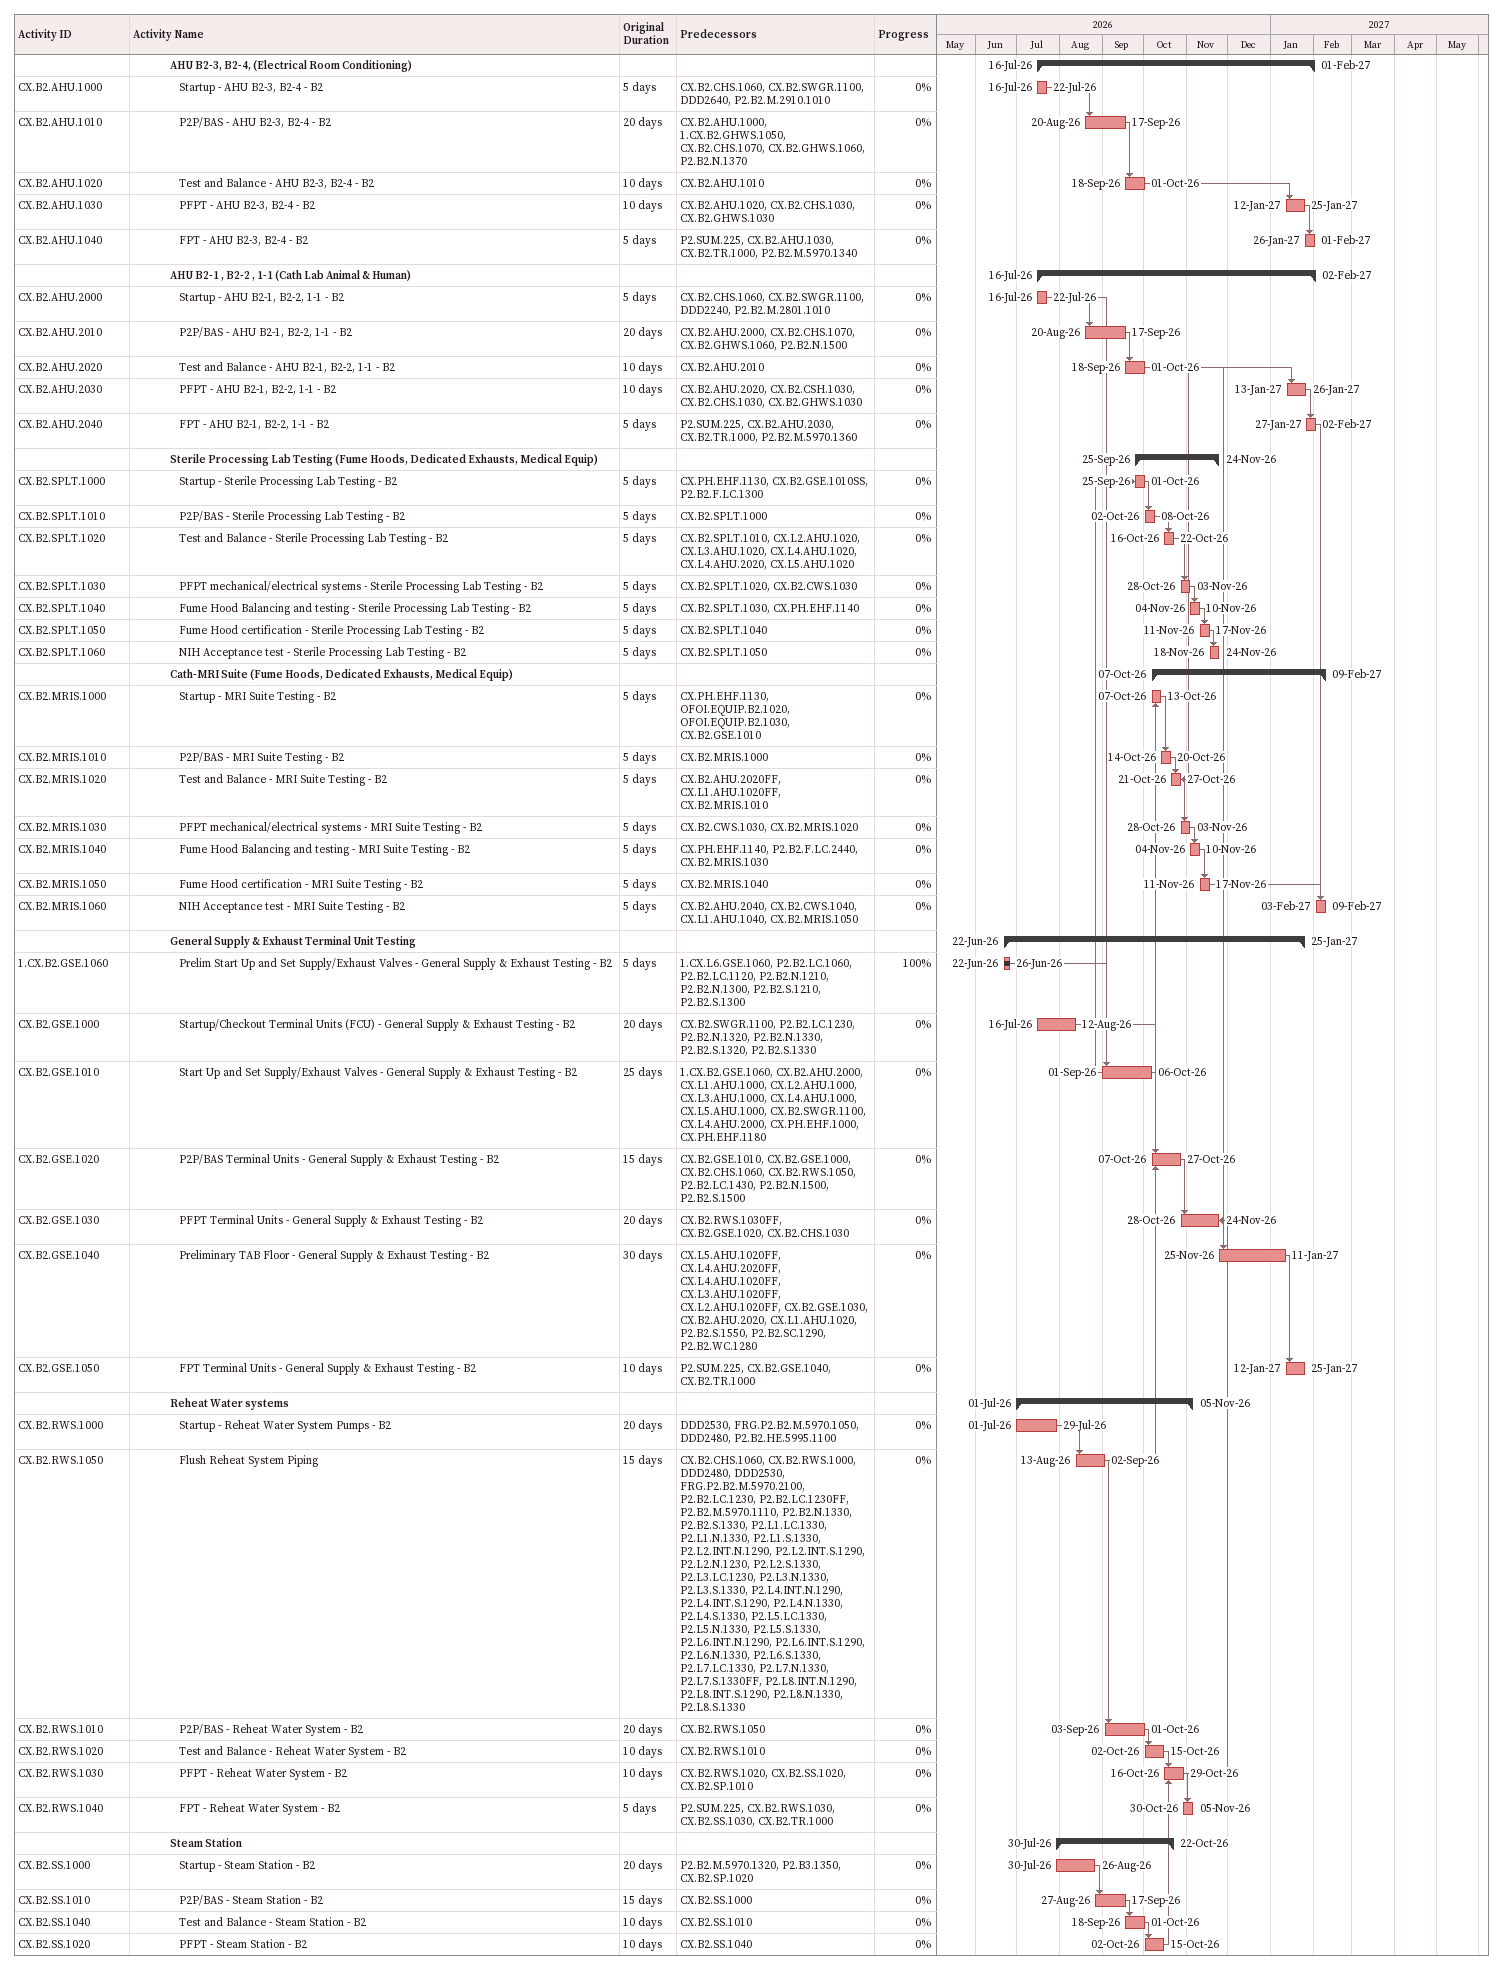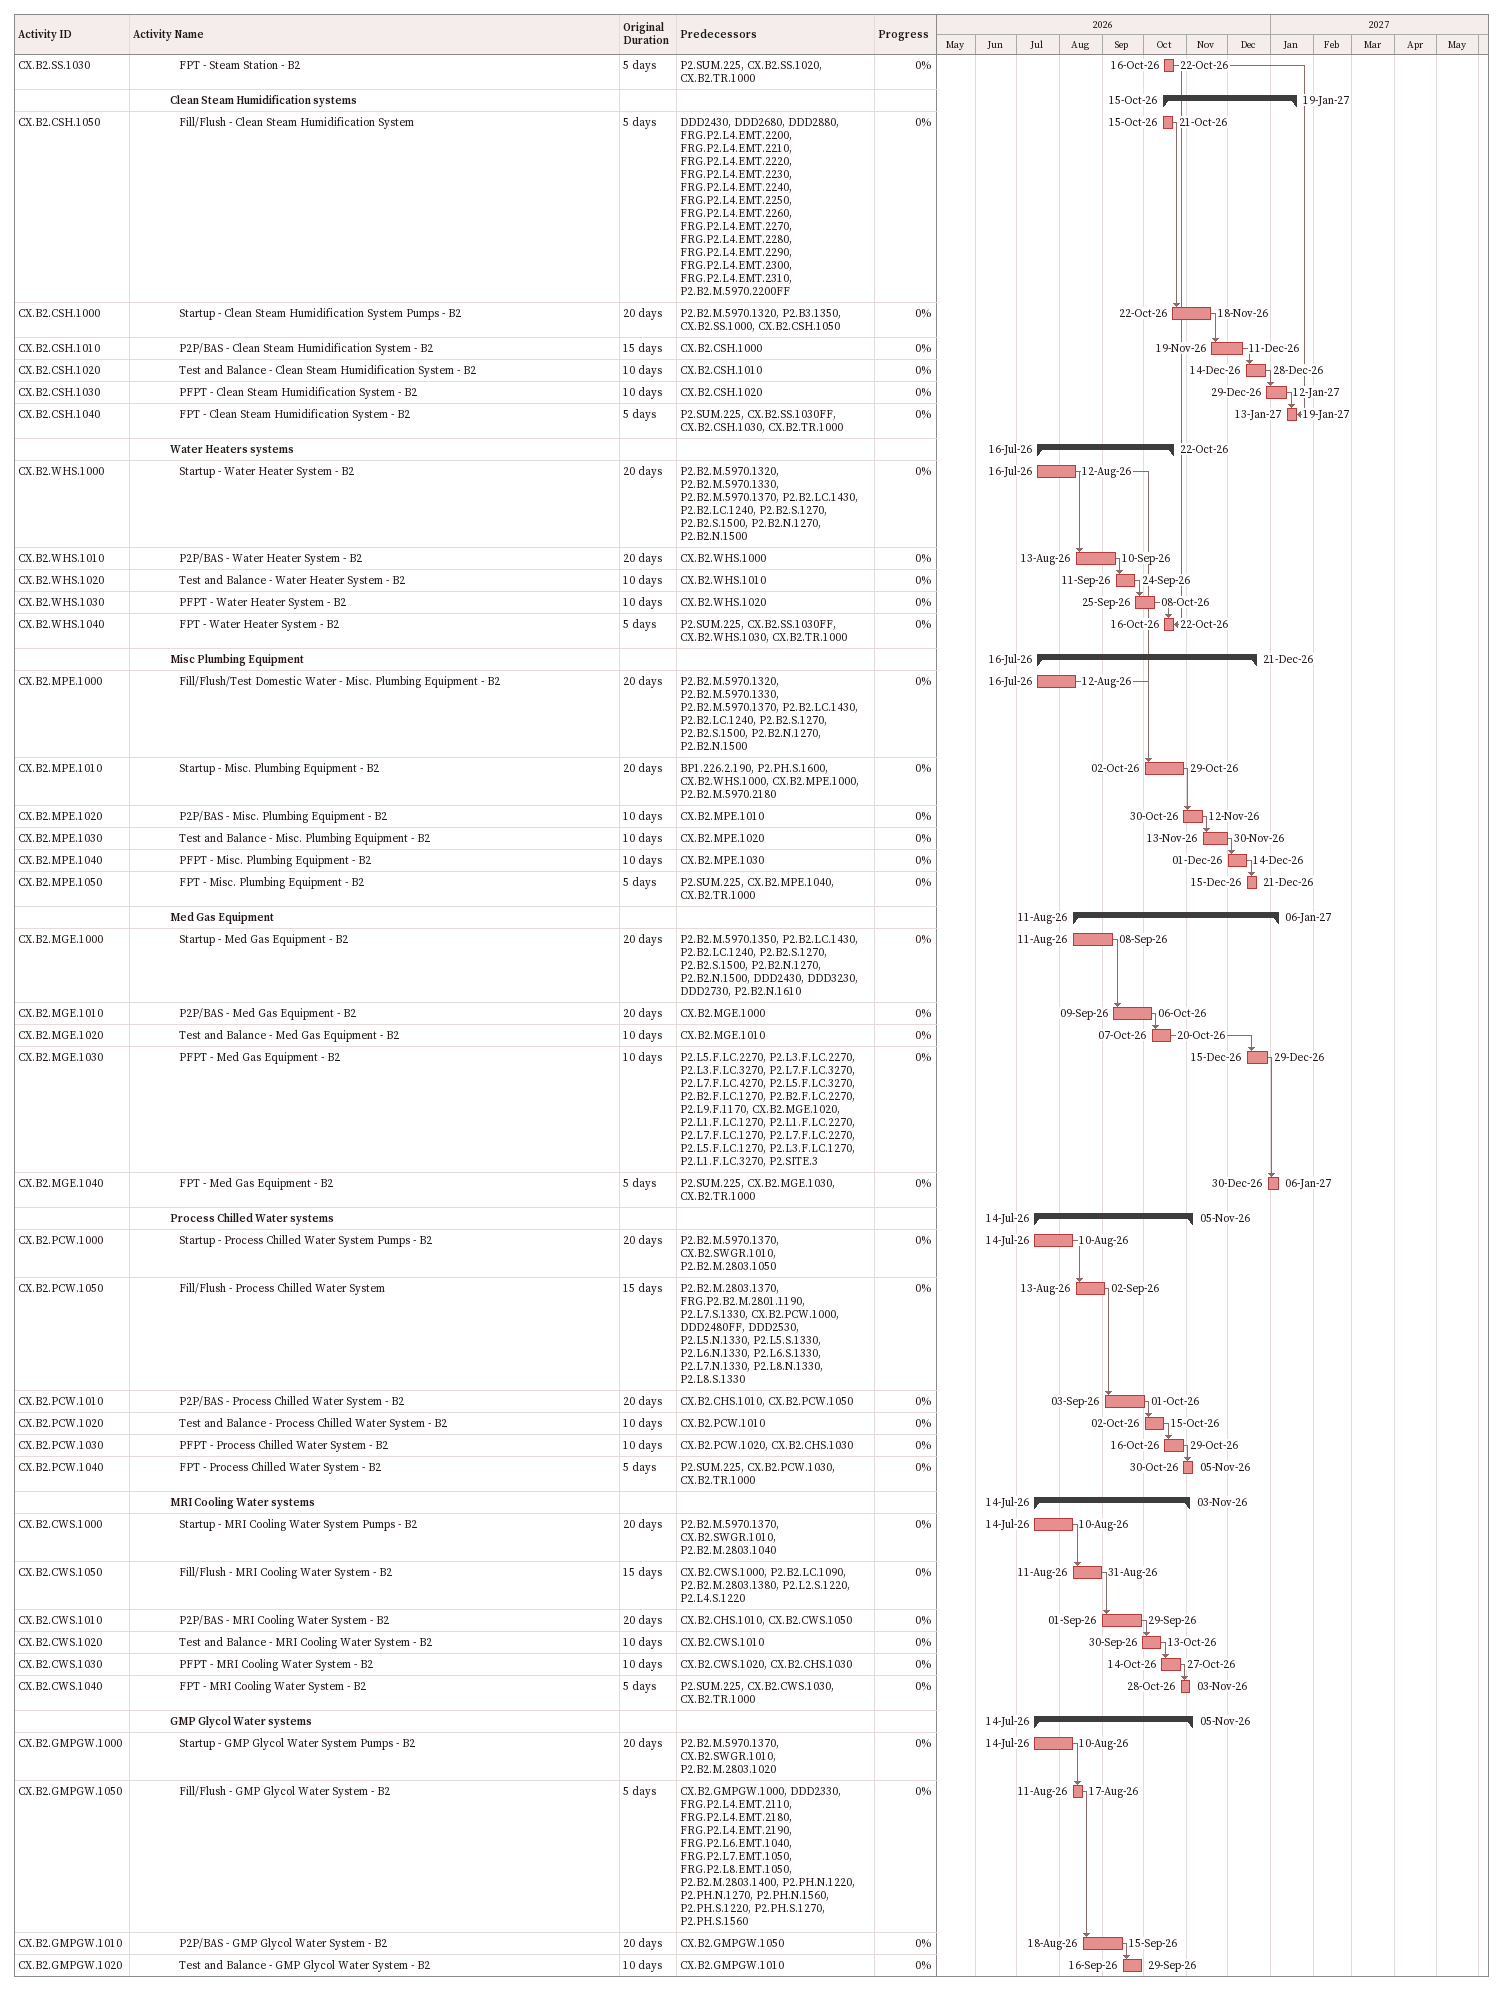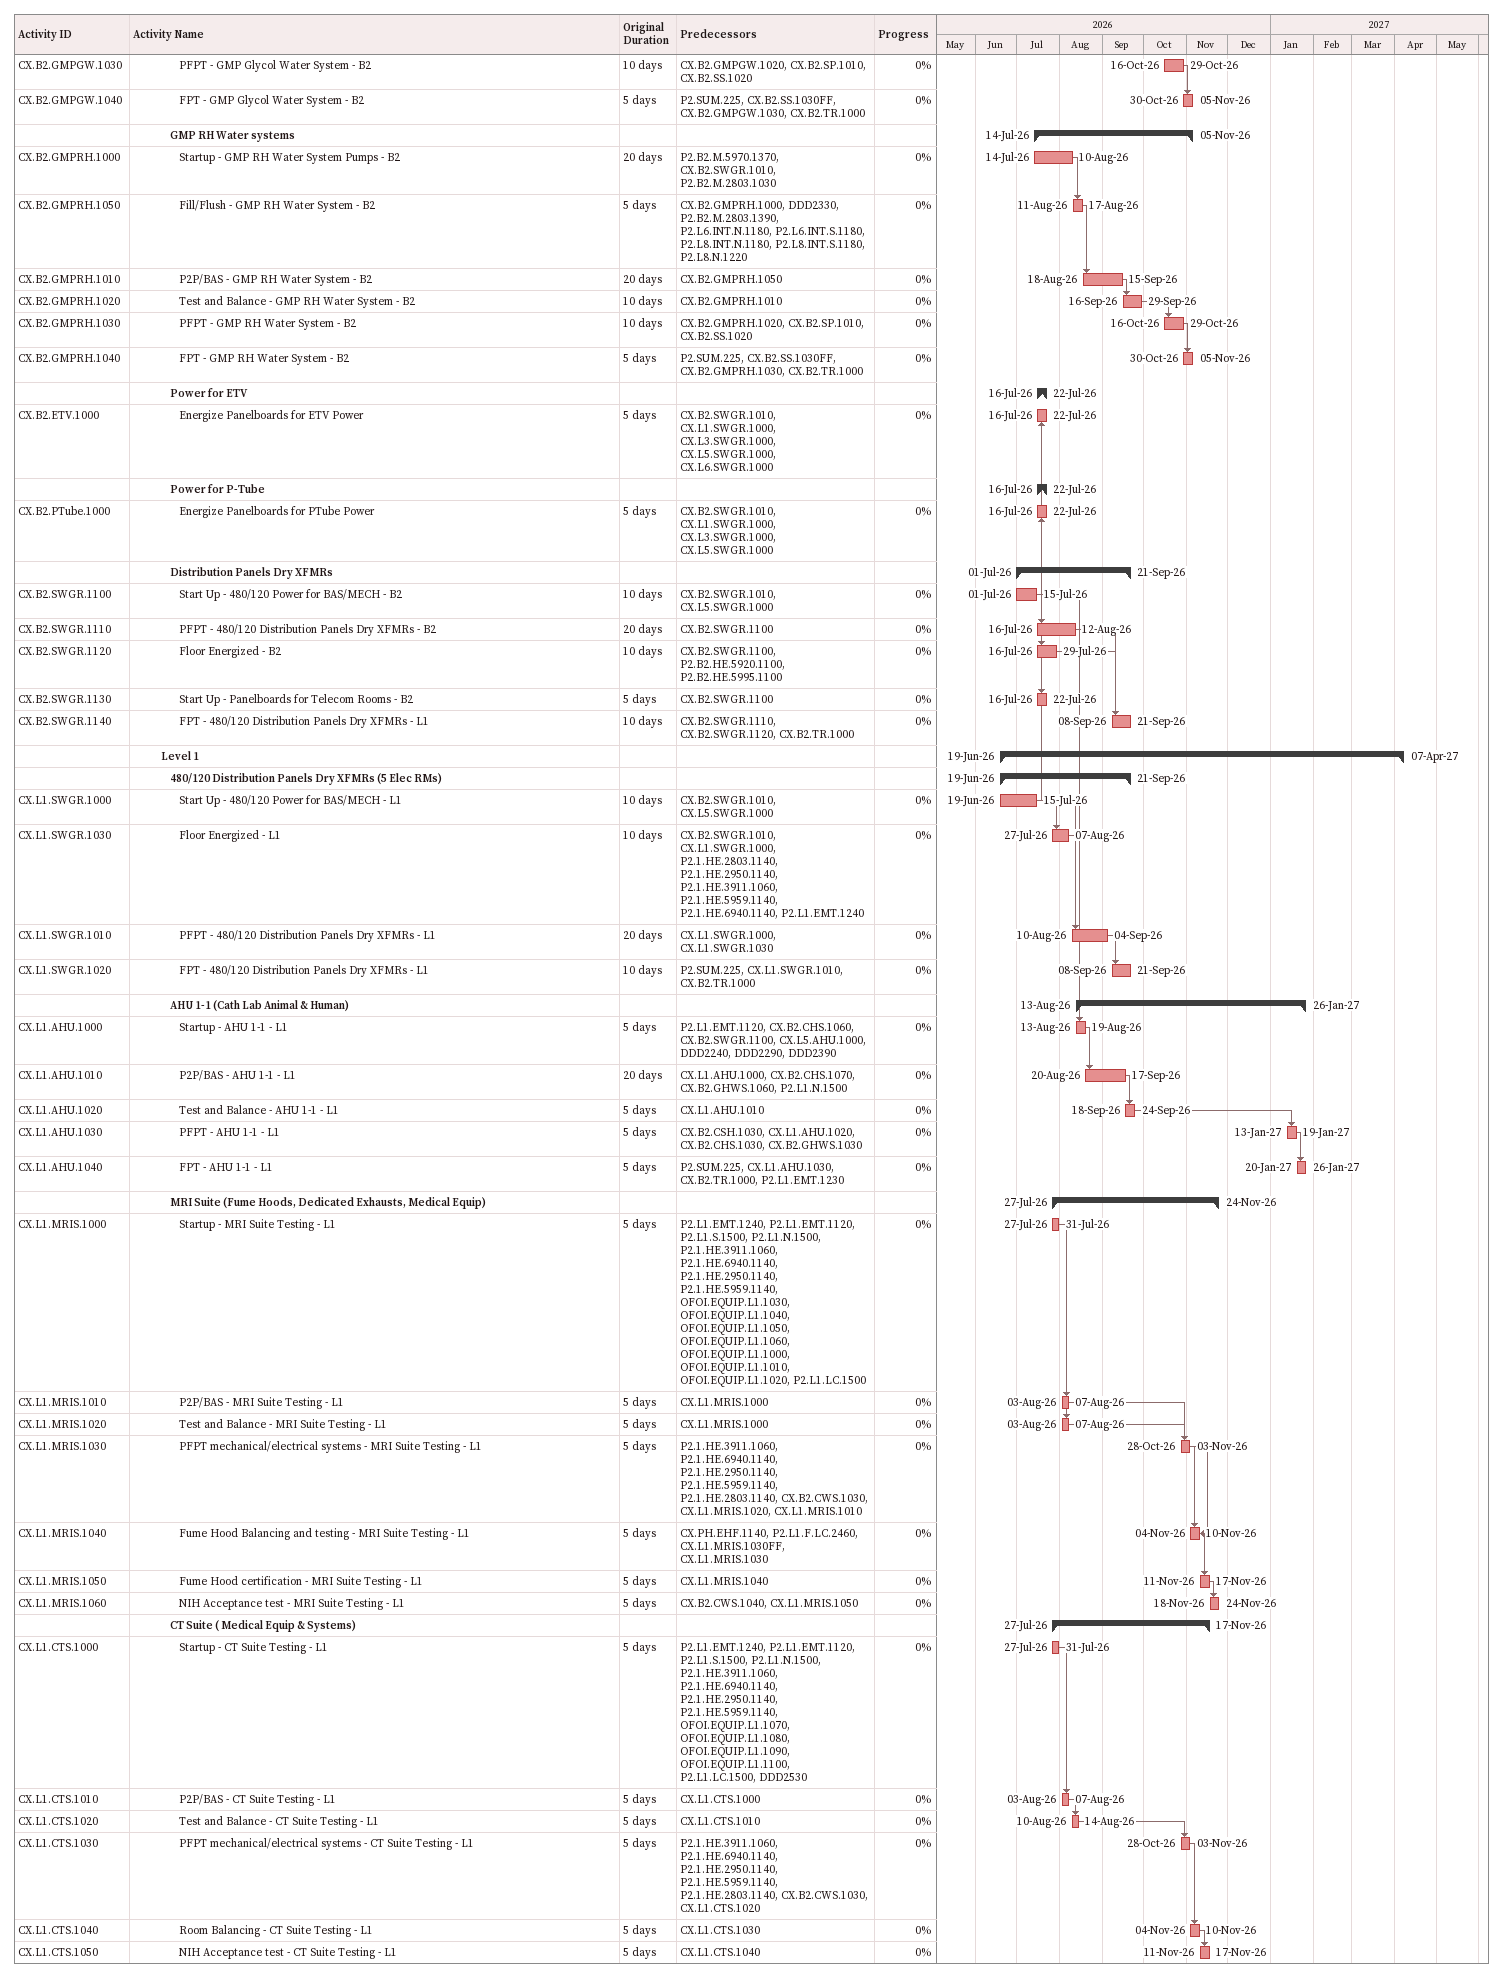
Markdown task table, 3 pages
| ID | Level | Task | Original duration | Start | Finish | Predecessors | % complete |
|---|---|---|---|---|---|---|---|
|  | 5 | **AHU B2-3, B2-4, (Electrical Room Conditioning)** |  | 2026-07-16 | 2027-02-01 |  |  |
| CX.B2.AHU.1000 | 6 | Startup - AHU B2-3, B2-4 - B2 | 5d | 2026-07-16 | 2026-07-22 | CX.B2.CHS.1060, CX.B2.SWGR.1100, DDD2640, P2.B2.M.2910.1010 | 0 |
| CX.B2.AHU.1010 | 6 | P2P/BAS - AHU B2-3, B2-4 - B2 | 20d | 2026-08-20 | 2026-09-17 | CX.B2.AHU.1000, 1.CX.B2.GHWS.1050, CX.B2.CHS.1070, CX.B2.GHWS.1060, P2.B2.N.1370 | 0 |
| CX.B2.AHU.1020 | 6 | Test and Balance - AHU B2-3, B2-4 - B2 | 10d | 2026-09-18 | 2026-10-01 | CX.B2.AHU.1010 | 0 |
| CX.B2.AHU.1030 | 6 | PFPT - AHU B2-3, B2-4 - B2 | 10d | 2027-01-12 | 2027-01-25 | CX.B2.AHU.1020, CX.B2.CHS.1030, CX.B2.GHWS.1030 | 0 |
| CX.B2.AHU.1040 | 6 | FPT - AHU B2-3, B2-4 - B2 | 5d | 2027-01-26 | 2027-02-01 | P2.SUM.225, CX.B2.AHU.1030, CX.B2.TR.1000, P2.B2.M.5970.1340 | 0 |
|  | 5 | **AHU B2-1 , B2-2 , 1-1 (Cath Lab Animal & Human)** |  | 2026-07-16 | 2027-02-02 |  |  |
| CX.B2.AHU.2000 | 6 | Startup - AHU B2-1, B2-2, 1-1 - B2 | 5d | 2026-07-16 | 2026-07-22 | CX.B2.CHS.1060, CX.B2.SWGR.1100, DDD2240, P2.B2.M.2801.1010 | 0 |
| CX.B2.AHU.2010 | 6 | P2P/BAS - AHU B2-1, B2-2, 1-1 - B2 | 20d | 2026-08-20 | 2026-09-17 | CX.B2.AHU.2000, CX.B2.CHS.1070, CX.B2.GHWS.1060, P2.B2.N.1500 | 0 |
| CX.B2.AHU.2020 | 6 | Test and Balance - AHU B2-1, B2-2, 1-1 - B2 | 10d | 2026-09-18 | 2026-10-01 | CX.B2.AHU.2010 | 0 |
| CX.B2.AHU.2030 | 6 | PFPT - AHU B2-1, B2-2, 1-1 - B2 | 10d | 2027-01-13 | 2027-01-26 | CX.B2.AHU.2020, CX.B2.CSH.1030, CX.B2.CHS.1030, CX.B2.GHWS.1030 | 0 |
| CX.B2.AHU.2040 | 6 | FPT - AHU B2-1, B2-2, 1-1 - B2 | 5d | 2027-01-27 | 2027-02-02 | P2.SUM.225, CX.B2.AHU.2030, CX.B2.TR.1000, P2.B2.M.5970.1360 | 0 |
|  | 5 | **Sterile Processing Lab Testing (Fume Hoods, Dedicated Exhausts, Medical Equip)** |  | 2026-09-25 | 2026-11-24 |  |  |
| CX.B2.SPLT.1000 | 6 | Startup - Sterile Processing Lab Testing - B2 | 5d | 2026-09-25 | 2026-10-01 | CX.PH.EHF.1130, CX.B2.GSE.1010SS, P2.B2.F.LC.1300 | 0 |
| CX.B2.SPLT.1010 | 6 | P2P/BAS - Sterile Processing Lab Testing - B2 | 5d | 2026-10-02 | 2026-10-08 | CX.B2.SPLT.1000 | 0 |
| CX.B2.SPLT.1020 | 6 | Test and Balance - Sterile Processing Lab Testing - B2 | 5d | 2026-10-16 | 2026-10-22 | CX.B2.SPLT.1010, CX.L2.AHU.1020, CX.L3.AHU.1020, CX.L4.AHU.1020, CX.L4.AHU.2020, CX.L5.AHU.1020 | 0 |
| CX.B2.SPLT.1030 | 6 | PFPT mechanical/electrical systems - Sterile Processing Lab Testing - B2 | 5d | 2026-10-28 | 2026-11-03 | CX.B2.SPLT.1020, CX.B2.CWS.1030 | 0 |
| CX.B2.SPLT.1040 | 6 | Fume Hood Balancing and testing - Sterile Processing Lab Testing - B2 | 5d | 2026-11-04 | 2026-11-10 | CX.B2.SPLT.1030, CX.PH.EHF.1140 | 0 |
| CX.B2.SPLT.1050 | 6 | Fume Hood certification - Sterile Processing Lab Testing - B2 | 5d | 2026-11-11 | 2026-11-17 | CX.B2.SPLT.1040 | 0 |
| CX.B2.SPLT.1060 | 6 | NIH Acceptance test - Sterile Processing Lab Testing - B2 | 5d | 2026-11-18 | 2026-11-24 | CX.B2.SPLT.1050 | 0 |
|  | 5 | **Cath-MRI Suite (Fume Hoods, Dedicated Exhausts, Medical Equip)** |  | 2026-10-07 | 2027-02-09 |  |  |
| CX.B2.MRIS.1000 | 6 | Startup - MRI Suite Testing - B2 | 5d | 2026-10-07 | 2026-10-13 | CX.PH.EHF.1130, OFOI.EQUIP.B2.1020, OFOI.EQUIP.B2.1030, CX.B2.GSE.1010 | 0 |
| CX.B2.MRIS.1010 | 6 | P2P/BAS - MRI Suite Testing - B2 | 5d | 2026-10-14 | 2026-10-20 | CX.B2.MRIS.1000 | 0 |
| CX.B2.MRIS.1020 | 6 | Test and Balance - MRI Suite Testing - B2 | 5d | 2026-10-21 | 2026-10-27 | CX.B2.AHU.2020FF, CX.L1.AHU.1020FF, CX.B2.MRIS.1010 | 0 |
| CX.B2.MRIS.1030 | 6 | PFPT mechanical/electrical systems - MRI Suite Testing - B2 | 5d | 2026-10-28 | 2026-11-03 | CX.B2.CWS.1030, CX.B2.MRIS.1020 | 0 |
| CX.B2.MRIS.1040 | 6 | Fume Hood Balancing and testing - MRI Suite Testing - B2 | 5d | 2026-11-04 | 2026-11-10 | CX.PH.EHF.1140, P2.B2.F.LC.2440, CX.B2.MRIS.1030 | 0 |
| CX.B2.MRIS.1050 | 6 | Fume Hood certification - MRI Suite Testing - B2 | 5d | 2026-11-11 | 2026-11-17 | CX.B2.MRIS.1040 | 0 |
| CX.B2.MRIS.1060 | 6 | NIH Acceptance test - MRI Suite Testing - B2 | 5d | 2027-02-03 | 2027-02-09 | CX.B2.AHU.2040, CX.B2.CWS.1040, CX.L1.AHU.1040, CX.B2.MRIS.1050 | 0 |
|  | 5 | **General Supply & Exhaust Terminal Unit Testing** |  | 2026-06-22 | 2027-01-25 |  |  |
| 1.CX.B2.GSE.1060 | 6 | Prelim Start Up and Set Supply/Exhaust Valves - General Supply & Exhaust Testing - B2 | 5d | 2026-06-22 | 2026-06-26 | 1.CX.L6.GSE.1060, P2.B2.LC.1060, P2.B2.LC.1120, P2.B2.N.1210, P2.B2.N.1300, P2.B2.S.1210, P2.B2.S.1300 | 100 |
| CX.B2.GSE.1000 | 6 | Startup/Checkout Terminal Units (FCU) - General Supply & Exhaust Testing - B2 | 20d | 2026-07-16 | 2026-08-12 | CX.B2.SWGR.1100, P2.B2.LC.1230, P2.B2.N.1320, P2.B2.N.1330, P2.B2.S.1320, P2.B2.S.1330 | 0 |
| CX.B2.GSE.1010 | 6 | Start Up and Set Supply/Exhaust Valves - General Supply & Exhaust Testing - B2 | 25d | 2026-09-01 | 2026-10-06 | 1.CX.B2.GSE.1060, CX.B2.AHU.2000, CX.L1.AHU.1000, CX.L2.AHU.1000, CX.L3.AHU.1000, CX.L4.AHU.1000, CX.L5.AHU.1000, CX.B2.SWGR.1100, CX.L4.AHU.2000, CX.PH.EHF.1000, CX.PH.EHF.1180 | 0 |
| CX.B2.GSE.1020 | 6 | P2P/BAS Terminal Units - General Supply & Exhaust Testing - B2 | 15d | 2026-10-07 | 2026-10-27 | CX.B2.GSE.1010, CX.B2.GSE.1000, CX.B2.CHS.1060, CX.B2.RWS.1050, P2.B2.LC.1430, P2.B2.N.1500, P2.B2.S.1500 | 0 |
| CX.B2.GSE.1030 | 6 | PFPT Terminal Units - General Supply & Exhaust Testing - B2 | 20d | 2026-10-28 | 2026-11-24 | CX.B2.RWS.1030FF, CX.B2.GSE.1020, CX.B2.CHS.1030 | 0 |
| CX.B2.GSE.1040 | 6 | Preliminary TAB Floor - General Supply & Exhaust Testing - B2 | 30d | 2026-11-25 | 2027-01-11 | CX.L5.AHU.1020FF, CX.L4.AHU.2020FF, CX.L4.AHU.1020FF, CX.L3.AHU.1020FF, CX.L2.AHU.1020FF, CX.B2.GSE.1030, CX.B2.AHU.2020, CX.L1.AHU.1020, P2.B2.S.1550, P2.B2.SC.1290, P2.B2.WC.1280 | 0 |
| CX.B2.GSE.1050 | 6 | FPT Terminal Units - General Supply & Exhaust Testing - B2 | 10d | 2027-01-12 | 2027-01-25 | P2.SUM.225, CX.B2.GSE.1040, CX.B2.TR.1000 | 0 |
|  | 5 | **Reheat Water systems** |  | 2026-07-01 | 2026-11-05 |  |  |
| CX.B2.RWS.1000 | 6 | Startup - Reheat Water System Pumps - B2 | 20d | 2026-07-01 | 2026-07-29 | DDD2530, FRG.P2.B2.M.5970.1050, DDD2480, P2.B2.HE.5995.1100 | 0 |
| CX.B2.RWS.1050 | 6 | Flush Reheat System Piping | 15d | 2026-08-13 | 2026-09-02 | CX.B2.CHS.1060, CX.B2.RWS.1000, DDD2480, DDD2530, FRG.P2.B2.M.5970.2100, P2.B2.LC.1230, P2.B2.LC.1230FF, P2.B2.M.5970.1110, P2.B2.N.1330, P2.B2.S.1330, P2.L1.LC.1330, P2.L1.N.1330, P2.L1.S.1330, P2.L2.INT.N.1290, P2.L2.INT.S.1290, P2.L2.N.1230, P2.L2.S.1330, P2.L3.LC.1230, P2.L3.N.1330, P2.L3.S.1330, P2.L4.INT.N.1290, P2.L4.INT.S.1290, P2.L4.N.1330, P2.L4.S.1330, P2.L5.LC.1330, P2.L5.N.1330, P2.L5.S.1330, P2.L6.INT.N.1290, P2.L6.INT.S.1290, P2.L6.N.1330, P2.L6.S.1330, P2.L7.LC.1330, P2.L7.N.1330, P2.L7.S.1330FF, P2.L8.INT.N.1290, P2.L8.INT.S.1290, P2.L8.N.1330, P2.L8.S.1330 | 0 |
| CX.B2.RWS.1010 | 6 | P2P/BAS - Reheat Water System - B2 | 20d | 2026-09-03 | 2026-10-01 | CX.B2.RWS.1050 | 0 |
| CX.B2.RWS.1020 | 6 | Test and Balance - Reheat Water System - B2 | 10d | 2026-10-02 | 2026-10-15 | CX.B2.RWS.1010 | 0 |
| CX.B2.RWS.1030 | 6 | PFPT - Reheat Water System - B2 | 10d | 2026-10-16 | 2026-10-29 | CX.B2.RWS.1020, CX.B2.SS.1020, CX.B2.SP.1010 | 0 |
| CX.B2.RWS.1040 | 6 | FPT - Reheat Water System - B2 | 5d | 2026-10-30 | 2026-11-05 | P2.SUM.225, CX.B2.RWS.1030, CX.B2.SS.1030, CX.B2.TR.1000 | 0 |
|  | 5 | **Steam Station** |  | 2026-07-30 | 2026-10-22 |  |  |
| CX.B2.SS.1000 | 6 | Startup - Steam Station - B2 | 20d | 2026-07-30 | 2026-08-26 | P2.B2.M.5970.1320, P2.B3.1350, CX.B2.SP.1020 | 0 |
| CX.B2.SS.1010 | 6 | P2P/BAS - Steam Station - B2 | 15d | 2026-08-27 | 2026-09-17 | CX.B2.SS.1000 | 0 |
| CX.B2.SS.1040 | 6 | Test and Balance - Steam Station - B2 | 10d | 2026-09-18 | 2026-10-01 | CX.B2.SS.1010 | 0 |
| CX.B2.SS.1020 | 6 | PFPT - Steam Station - B2 | 10d | 2026-10-02 | 2026-10-15 | CX.B2.SS.1040 | 0 |
| CX.B2.SS.1030 | 6 | FPT - Steam Station - B2 | 5d | 2026-10-16 | 2026-10-22 | P2.SUM.225, CX.B2.SS.1020, CX.B2.TR.1000 | 0 |
|  | 5 | **Clean Steam Humidification systems** |  | 2026-10-15 | 2027-01-19 |  |  |
| CX.B2.CSH.1050 | 6 | Fill/Flush - Clean Steam Humidification System | 5d | 2026-10-15 | 2026-10-21 | DDD2430, DDD2680, DDD2880, FRG.P2.L4.EMT.2200, FRG.P2.L4.EMT.2210, FRG.P2.L4.EMT.2220, FRG.P2.L4.EMT.2230, FRG.P2.L4.EMT.2240, FRG.P2.L4.EMT.2250, FRG.P2.L4.EMT.2260, FRG.P2.L4.EMT.2270, FRG.P2.L4.EMT.2280, FRG.P2.L4.EMT.2290, FRG.P2.L4.EMT.2300, FRG.P2.L4.EMT.2310, P2.B2.M.5970.2200FF | 0 |
| CX.B2.CSH.1000 | 6 | Startup - Clean Steam Humidification System Pumps - B2 | 20d | 2026-10-22 | 2026-11-18 | P2.B2.M.5970.1320, P2.B3.1350, CX.B2.SS.1000, CX.B2.CSH.1050 | 0 |
| CX.B2.CSH.1010 | 6 | P2P/BAS - Clean Steam Humidification System - B2 | 15d | 2026-11-19 | 2026-12-11 | CX.B2.CSH.1000 | 0 |
| CX.B2.CSH.1020 | 6 | Test and Balance - Clean Steam Humidification System - B2 | 10d | 2026-12-14 | 2026-12-28 | CX.B2.CSH.1010 | 0 |
| CX.B2.CSH.1030 | 6 | PFPT - Clean Steam Humidification System - B2 | 10d | 2026-12-29 | 2027-01-12 | CX.B2.CSH.1020 | 0 |
| CX.B2.CSH.1040 | 6 | FPT - Clean Steam Humidification System - B2 | 5d | 2027-01-13 | 2027-01-19 | P2.SUM.225, CX.B2.SS.1030FF, CX.B2.CSH.1030, CX.B2.TR.1000 | 0 |
|  | 5 | **Water Heaters systems** |  | 2026-07-16 | 2026-10-22 |  |  |
| CX.B2.WHS.1000 | 6 | Startup - Water Heater System - B2 | 20d | 2026-07-16 | 2026-08-12 | P2.B2.M.5970.1320, P2.B2.M.5970.1330, P2.B2.M.5970.1370, P2.B2.LC.1430, P2.B2.LC.1240, P2.B2.S.1270, P2.B2.S.1500, P2.B2.N.1270, P2.B2.N.1500 | 0 |
| CX.B2.WHS.1010 | 6 | P2P/BAS - Water Heater System - B2 | 20d | 2026-08-13 | 2026-09-10 | CX.B2.WHS.1000 | 0 |
| CX.B2.WHS.1020 | 6 | Test and Balance - Water Heater System - B2 | 10d | 2026-09-11 | 2026-09-24 | CX.B2.WHS.1010 | 0 |
| CX.B2.WHS.1030 | 6 | PFPT - Water Heater System - B2 | 10d | 2026-09-25 | 2026-10-08 | CX.B2.WHS.1020 | 0 |
| CX.B2.WHS.1040 | 6 | FPT - Water Heater System - B2 | 5d | 2026-10-16 | 2026-10-22 | P2.SUM.225, CX.B2.SS.1030FF, CX.B2.WHS.1030, CX.B2.TR.1000 | 0 |
|  | 5 | **Misc Plumbing Equipment** |  | 2026-07-16 | 2026-12-21 |  |  |
| CX.B2.MPE.1000 | 6 | Fill/Flush/Test Domestic Water - Misc. Plumbing Equipment - B2 | 20d | 2026-07-16 | 2026-08-12 | P2.B2.M.5970.1320, P2.B2.M.5970.1330, P2.B2.M.5970.1370, P2.B2.LC.1430, P2.B2.LC.1240, P2.B2.S.1270, P2.B2.S.1500, P2.B2.N.1270, P2.B2.N.1500 | 0 |
| CX.B2.MPE.1010 | 6 | Startup - Misc. Plumbing Equipment - B2 | 20d | 2026-10-02 | 2026-10-29 | BP1.226.2.190, P2.PH.S.1600, CX.B2.WHS.1000, CX.B2.MPE.1000, P2.B2.M.5970.2180 | 0 |
| CX.B2.MPE.1020 | 6 | P2P/BAS - Misc. Plumbing Equipment - B2 | 10d | 2026-10-30 | 2026-11-12 | CX.B2.MPE.1010 | 0 |
| CX.B2.MPE.1030 | 6 | Test and Balance - Misc. Plumbing Equipment - B2 | 10d | 2026-11-13 | 2026-11-30 | CX.B2.MPE.1020 | 0 |
| CX.B2.MPE.1040 | 6 | PFPT - Misc. Plumbing Equipment - B2 | 10d | 2026-12-01 | 2026-12-14 | CX.B2.MPE.1030 | 0 |
| CX.B2.MPE.1050 | 6 | FPT - Misc. Plumbing Equipment - B2 | 5d | 2026-12-15 | 2026-12-21 | P2.SUM.225, CX.B2.MPE.1040, CX.B2.TR.1000 | 0 |
|  | 5 | **Med Gas Equipment** |  | 2026-08-11 | 2027-01-06 |  |  |
| CX.B2.MGE.1000 | 6 | Startup - Med Gas Equipment - B2 | 20d | 2026-08-11 | 2026-09-08 | P2.B2.M.5970.1350, P2.B2.LC.1430, P2.B2.LC.1240, P2.B2.S.1270, P2.B2.S.1500, P2.B2.N.1270, P2.B2.N.1500, DDD2430, DDD3230, DDD2730, P2.B2.N.1610 | 0 |
| CX.B2.MGE.1010 | 6 | P2P/BAS - Med Gas Equipment - B2 | 20d | 2026-09-09 | 2026-10-06 | CX.B2.MGE.1000 | 0 |
| CX.B2.MGE.1020 | 6 | Test and Balance - Med Gas Equipment - B2 | 10d | 2026-10-07 | 2026-10-20 | CX.B2.MGE.1010 | 0 |
| CX.B2.MGE.1030 | 6 | PFPT - Med Gas Equipment - B2 | 10d | 2026-12-15 | 2026-12-29 | P2.L5.F.LC.2270, P2.L3.F.LC.2270, P2.L3.F.LC.3270, P2.L7.F.LC.3270, P2.L7.F.LC.4270, P2.L5.F.LC.3270, P2.B2.F.LC.1270, P2.B2.F.LC.2270, P2.L9.F.1170, CX.B2.MGE.1020, P2.L1.F.LC.1270, P2.L1.F.LC.2270, P2.L7.F.LC.1270, P2.L7.F.LC.2270, P2.L5.F.LC.1270, P2.L3.F.LC.1270, P2.L1.F.LC.3270, P2.SITE.3 | 0 |
| CX.B2.MGE.1040 | 6 | FPT - Med Gas Equipment - B2 | 5d | 2026-12-30 | 2027-01-06 | P2.SUM.225, CX.B2.MGE.1030, CX.B2.TR.1000 | 0 |
|  | 5 | **Process Chilled Water systems** |  | 2026-07-14 | 2026-11-05 |  |  |
| CX.B2.PCW.1000 | 6 | Startup - Process Chilled Water System Pumps - B2 | 20d | 2026-07-14 | 2026-08-10 | P2.B2.M.5970.1370, CX.B2.SWGR.1010, P2.B2.M.2803.1050 | 0 |
| CX.B2.PCW.1050 | 6 | Fill/Flush - Process Chilled Water System | 15d | 2026-08-13 | 2026-09-02 | P2.B2.M.2803.1370, FRG.P2.B2.M.2801.1190, P2.L7.S.1330, CX.B2.PCW.1000, DDD2480FF, DDD2530, P2.L5.N.1330, P2.L5.S.1330, P2.L6.N.1330, P2.L6.S.1330, P2.L7.N.1330, P2.L8.N.1330, P2.L8.S.1330 | 0 |
| CX.B2.PCW.1010 | 6 | P2P/BAS - Process Chilled Water System - B2 | 20d | 2026-09-03 | 2026-10-01 | CX.B2.CHS.1010, CX.B2.PCW.1050 | 0 |
| CX.B2.PCW.1020 | 6 | Test and Balance - Process Chilled Water System - B2 | 10d | 2026-10-02 | 2026-10-15 | CX.B2.PCW.1010 | 0 |
| CX.B2.PCW.1030 | 6 | PFPT - Process Chilled Water System - B2 | 10d | 2026-10-16 | 2026-10-29 | CX.B2.PCW.1020, CX.B2.CHS.1030 | 0 |
| CX.B2.PCW.1040 | 6 | FPT - Process Chilled Water System - B2 | 5d | 2026-10-30 | 2026-11-05 | P2.SUM.225, CX.B2.PCW.1030, CX.B2.TR.1000 | 0 |
|  | 5 | **MRI Cooling Water systems** |  | 2026-07-14 | 2026-11-03 |  |  |
| CX.B2.CWS.1000 | 6 | Startup - MRI Cooling Water System Pumps - B2 | 20d | 2026-07-14 | 2026-08-10 | P2.B2.M.5970.1370, CX.B2.SWGR.1010, P2.B2.M.2803.1040 | 0 |
| CX.B2.CWS.1050 | 6 | Fill/Flush - MRI Cooling Water System - B2 | 15d | 2026-08-11 | 2026-08-31 | CX.B2.CWS.1000, P2.B2.LC.1090, P2.B2.M.2803.1380, P2.L2.S.1220, P2.L4.S.1220 | 0 |
| CX.B2.CWS.1010 | 6 | P2P/BAS - MRI Cooling Water System - B2 | 20d | 2026-09-01 | 2026-09-29 | CX.B2.CHS.1010, CX.B2.CWS.1050 | 0 |
| CX.B2.CWS.1020 | 6 | Test and Balance - MRI Cooling Water System - B2 | 10d | 2026-09-30 | 2026-10-13 | CX.B2.CWS.1010 | 0 |
| CX.B2.CWS.1030 | 6 | PFPT - MRI Cooling Water System - B2 | 10d | 2026-10-14 | 2026-10-27 | CX.B2.CWS.1020, CX.B2.CHS.1030 | 0 |
| CX.B2.CWS.1040 | 6 | FPT - MRI Cooling Water System - B2 | 5d | 2026-10-28 | 2026-11-03 | P2.SUM.225, CX.B2.CWS.1030, CX.B2.TR.1000 | 0 |
|  | 5 | **GMP Glycol Water systems** |  | 2026-07-14 | 2026-11-05 |  |  |
| CX.B2.GMPGW.1000 | 6 | Startup - GMP Glycol Water System Pumps - B2 | 20d | 2026-07-14 | 2026-08-10 | P2.B2.M.5970.1370, CX.B2.SWGR.1010, P2.B2.M.2803.1020 | 0 |
| CX.B2.GMPGW.1050 | 6 | Fill/Flush - GMP Glycol Water System - B2 | 5d | 2026-08-11 | 2026-08-17 | CX.B2.GMPGW.1000, DDD2330, FRG.P2.L4.EMT.2110, FRG.P2.L4.EMT.2180, FRG.P2.L4.EMT.2190, FRG.P2.L6.EMT.1040, FRG.P2.L7.EMT.1050, FRG.P2.L8.EMT.1050, P2.B2.M.2803.1400, P2.PH.N.1220, P2.PH.N.1270, P2.PH.N.1560, P2.PH.S.1220, P2.PH.S.1270, P2.PH.S.1560 | 0 |
| CX.B2.GMPGW.1010 | 6 | P2P/BAS - GMP Glycol Water System - B2 | 20d | 2026-08-18 | 2026-09-15 | CX.B2.GMPGW.1050 | 0 |
| CX.B2.GMPGW.1020 | 6 | Test and Balance - GMP Glycol Water System - B2 | 10d | 2026-09-16 | 2026-09-29 | CX.B2.GMPGW.1010 | 0 |
| CX.B2.GMPGW.1030 | 6 | PFPT - GMP Glycol Water System - B2 | 10d | 2026-10-16 | 2026-10-29 | CX.B2.GMPGW.1020, CX.B2.SP.1010, CX.B2.SS.1020 | 0 |
| CX.B2.GMPGW.1040 | 6 | FPT - GMP Glycol Water System - B2 | 5d | 2026-10-30 | 2026-11-05 | P2.SUM.225, CX.B2.SS.1030FF, CX.B2.GMPGW.1030, CX.B2.TR.1000 | 0 |
|  | 5 | **GMP RH Water systems** |  | 2026-07-14 | 2026-11-05 |  |  |
| CX.B2.GMPRH.1000 | 6 | Startup - GMP RH Water System Pumps - B2 | 20d | 2026-07-14 | 2026-08-10 | P2.B2.M.5970.1370, CX.B2.SWGR.1010, P2.B2.M.2803.1030 | 0 |
| CX.B2.GMPRH.1050 | 6 | Fill/Flush - GMP RH Water System - B2 | 5d | 2026-08-11 | 2026-08-17 | CX.B2.GMPRH.1000, DDD2330, P2.B2.M.2803.1390, P2.L6.INT.N.1180, P2.L6.INT.S.1180, P2.L8.INT.N.1180, P2.L8.INT.S.1180, P2.L8.N.1220 | 0 |
| CX.B2.GMPRH.1010 | 6 | P2P/BAS - GMP RH Water System - B2 | 20d | 2026-08-18 | 2026-09-15 | CX.B2.GMPRH.1050 | 0 |
| CX.B2.GMPRH.1020 | 6 | Test and Balance - GMP RH Water System - B2 | 10d | 2026-09-16 | 2026-09-29 | CX.B2.GMPRH.1010 | 0 |
| CX.B2.GMPRH.1030 | 6 | PFPT - GMP RH Water System - B2 | 10d | 2026-10-16 | 2026-10-29 | CX.B2.GMPRH.1020, CX.B2.SP.1010, CX.B2.SS.1020 | 0 |
| CX.B2.GMPRH.1040 | 6 | FPT - GMP RH Water System - B2 | 5d | 2026-10-30 | 2026-11-05 | P2.SUM.225, CX.B2.SS.1030FF, CX.B2.GMPRH.1030, CX.B2.TR.1000 | 0 |
|  | 5 | **Power for ETV** |  | 2026-07-16 | 2026-07-22 |  |  |
| CX.B2.ETV.1000 | 6 | Energize Panelboards for ETV Power | 5d | 2026-07-16 | 2026-07-22 | CX.B2.SWGR.1010, CX.L1.SWGR.1000, CX.L3.SWGR.1000, CX.L5.SWGR.1000, CX.L6.SWGR.1000 | 0 |
|  | 5 | **Power for P-Tube** |  | 2026-07-16 | 2026-07-22 |  |  |
| CX.B2.PTube.1000 | 6 | Energize Panelboards for PTube Power | 5d | 2026-07-16 | 2026-07-22 | CX.B2.SWGR.1010, CX.L1.SWGR.1000, CX.L3.SWGR.1000, CX.L5.SWGR.1000 | 0 |
|  | 5 | **Distribution Panels Dry XFMRs** |  | 2026-07-01 | 2026-09-21 |  |  |
| CX.B2.SWGR.1100 | 6 | Start Up - 480/120 Power for BAS/MECH - B2 | 10d | 2026-07-01 | 2026-07-15 | CX.B2.SWGR.1010, CX.L5.SWGR.1000 | 0 |
| CX.B2.SWGR.1110 | 6 | PFPT - 480/120 Distribution Panels Dry XFMRs - B2 | 20d | 2026-07-16 | 2026-08-12 | CX.B2.SWGR.1100 | 0 |
| CX.B2.SWGR.1120 | 6 | Floor Energized - B2 | 10d | 2026-07-16 | 2026-07-29 | CX.B2.SWGR.1100, P2.B2.HE.5920.1100, P2.B2.HE.5995.1100 | 0 |
| CX.B2.SWGR.1130 | 6 | Start Up - Panelboards for Telecom Rooms - B2 | 5d | 2026-07-16 | 2026-07-22 | CX.B2.SWGR.1100 | 0 |
| CX.B2.SWGR.1140 | 6 | FPT - 480/120 Distribution Panels Dry XFMRs - L1 | 10d | 2026-09-08 | 2026-09-21 | CX.B2.SWGR.1110, CX.B2.SWGR.1120, CX.B2.TR.1000 | 0 |
|  | 4 | **Level 1** |  | 2026-06-19 | 2027-04-07 |  |  |
|  | 5 | **480/120 Distribution Panels Dry XFMRs (5 Elec RMs)** |  | 2026-06-19 | 2026-09-21 |  |  |
| CX.L1.SWGR.1000 | 6 | Start Up - 480/120 Power for BAS/MECH - L1 | 10d | 2026-06-19 | 2026-07-15 | CX.B2.SWGR.1010, CX.L5.SWGR.1000 | 0 |
| CX.L1.SWGR.1030 | 6 | Floor Energized - L1 | 10d | 2026-07-27 | 2026-08-07 | CX.B2.SWGR.1010, CX.L1.SWGR.1000, P2.1.HE.2803.1140, P2.1.HE.2950.1140, P2.1.HE.3911.1060, P2.1.HE.5959.1140, P2.1.HE.6940.1140, P2.L1.EMT.1240 | 0 |
| CX.L1.SWGR.1010 | 6 | PFPT - 480/120 Distribution Panels Dry XFMRs - L1 | 20d | 2026-08-10 | 2026-09-04 | CX.L1.SWGR.1000, CX.L1.SWGR.1030 | 0 |
| CX.L1.SWGR.1020 | 6 | FPT - 480/120 Distribution Panels Dry XFMRs - L1 | 10d | 2026-09-08 | 2026-09-21 | P2.SUM.225, CX.L1.SWGR.1010, CX.B2.TR.1000 | 0 |
|  | 5 | **AHU 1-1 (Cath Lab Animal & Human)** |  | 2026-08-13 | 2027-01-26 |  |  |
| CX.L1.AHU.1000 | 6 | Startup - AHU 1-1 - L1 | 5d | 2026-08-13 | 2026-08-19 | P2.L1.EMT.1120, CX.B2.CHS.1060, CX.B2.SWGR.1100, CX.L5.AHU.1000, DDD2240, DDD2290, DDD2390 | 0 |
| CX.L1.AHU.1010 | 6 | P2P/BAS - AHU 1-1 - L1 | 20d | 2026-08-20 | 2026-09-17 | CX.L1.AHU.1000, CX.B2.CHS.1070, CX.B2.GHWS.1060, P2.L1.N.1500 | 0 |
| CX.L1.AHU.1020 | 6 | Test and Balance - AHU 1-1 - L1 | 5d | 2026-09-18 | 2026-09-24 | CX.L1.AHU.1010 | 0 |
| CX.L1.AHU.1030 | 6 | PFPT - AHU 1-1 - L1 | 5d | 2027-01-13 | 2027-01-19 | CX.B2.CSH.1030, CX.L1.AHU.1020, CX.B2.CHS.1030, CX.B2.GHWS.1030 | 0 |
| CX.L1.AHU.1040 | 6 | FPT - AHU 1-1 - L1 | 5d | 2027-01-20 | 2027-01-26 | P2.SUM.225, CX.L1.AHU.1030, CX.B2.TR.1000, P2.L1.EMT.1230 | 0 |
|  | 5 | **MRI Suite (Fume Hoods, Dedicated Exhausts, Medical Equip)** |  | 2026-07-27 | 2026-11-24 |  |  |
| CX.L1.MRIS.1000 | 6 | Startup - MRI Suite Testing - L1 | 5d | 2026-07-27 | 2026-07-31 | P2.L1.EMT.1240, P2.L1.EMT.1120, P2.L1.S.1500, P2.L1.N.1500, P2.1.HE.3911.1060, P2.1.HE.6940.1140, P2.1.HE.2950.1140, P2.1.HE.5959.1140, OFOI.EQUIP.L1.1030, OFOI.EQUIP.L1.1040, OFOI.EQUIP.L1.1050, OFOI.EQUIP.L1.1060, OFOI.EQUIP.L1.1000, OFOI.EQUIP.L1.1010, OFOI.EQUIP.L1.1020, P2.L1.LC.1500 | 0 |
| CX.L1.MRIS.1010 | 6 | P2P/BAS - MRI Suite Testing - L1 | 5d | 2026-08-03 | 2026-08-07 | CX.L1.MRIS.1000 | 0 |
| CX.L1.MRIS.1020 | 6 | Test and Balance - MRI Suite Testing - L1 | 5d | 2026-08-03 | 2026-08-07 | CX.L1.MRIS.1000 | 0 |
| CX.L1.MRIS.1030 | 6 | PFPT mechanical/electrical systems - MRI Suite Testing - L1 | 5d | 2026-10-28 | 2026-11-03 | P2.1.HE.3911.1060, P2.1.HE.6940.1140, P2.1.HE.2950.1140, P2.1.HE.5959.1140, P2.1.HE.2803.1140, CX.B2.CWS.1030, CX.L1.MRIS.1020, CX.L1.MRIS.1010 | 0 |
| CX.L1.MRIS.1040 | 6 | Fume Hood Balancing and testing - MRI Suite Testing - L1 | 5d | 2026-11-04 | 2026-11-10 | CX.PH.EHF.1140, P2.L1.F.LC.2460, CX.L1.MRIS.1030FF, CX.L1.MRIS.1030 | 0 |
| CX.L1.MRIS.1050 | 6 | Fume Hood certification - MRI Suite Testing - L1 | 5d | 2026-11-11 | 2026-11-17 | CX.L1.MRIS.1040 | 0 |
| CX.L1.MRIS.1060 | 6 | NIH Acceptance test - MRI Suite Testing - L1 | 5d | 2026-11-18 | 2026-11-24 | CX.B2.CWS.1040, CX.L1.MRIS.1050 | 0 |
|  | 5 | **CT Suite ( Medical Equip & Systems)** |  | 2026-07-27 | 2026-11-17 |  |  |
| CX.L1.CTS.1000 | 6 | Startup - CT Suite Testing - L1 | 5d | 2026-07-27 | 2026-07-31 | P2.L1.EMT.1240, P2.L1.EMT.1120, P2.L1.S.1500, P2.L1.N.1500, P2.1.HE.3911.1060, P2.1.HE.6940.1140, P2.1.HE.2950.1140, P2.1.HE.5959.1140, OFOI.EQUIP.L1.1070, OFOI.EQUIP.L1.1080, OFOI.EQUIP.L1.1090, OFOI.EQUIP.L1.1100, P2.L1.LC.1500, DDD2530 | 0 |
| CX.L1.CTS.1010 | 6 | P2P/BAS - CT Suite Testing - L1 | 5d | 2026-08-03 | 2026-08-07 | CX.L1.CTS.1000 | 0 |
| CX.L1.CTS.1020 | 6 | Test and Balance - CT Suite Testing - L1 | 5d | 2026-08-10 | 2026-08-14 | CX.L1.CTS.1010 | 0 |
| CX.L1.CTS.1030 | 6 | PFPT mechanical/electrical systems - CT Suite Testing - L1 | 5d | 2026-10-28 | 2026-11-03 | P2.1.HE.3911.1060, P2.1.HE.6940.1140, P2.1.HE.2950.1140, P2.1.HE.5959.1140, P2.1.HE.2803.1140, CX.B2.CWS.1030, CX.L1.CTS.1020 | 0 |
| CX.L1.CTS.1040 | 6 | Room Balancing - CT Suite Testing - L1 | 5d | 2026-11-04 | 2026-11-10 | CX.L1.CTS.1030 | 0 |
| CX.L1.CTS.1050 | 6 | NIH Acceptance test - CT Suite Testing - L1 | 5d | 2026-11-11 | 2026-11-17 | CX.L1.CTS.1040 | 0 |
